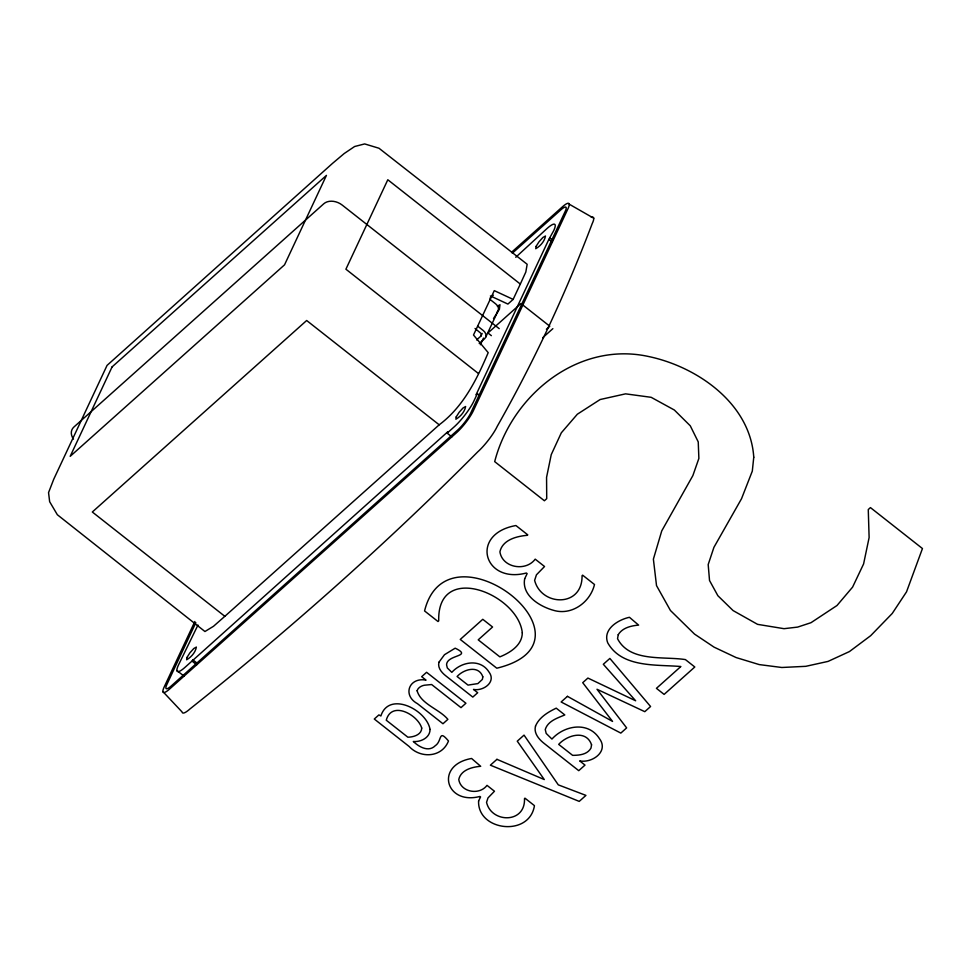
<?xml version="1.0" encoding="UTF-8"?>
<svg xmlns="http://www.w3.org/2000/svg" width="971" height="971" viewBox="0 0 971 971"><rect width="100%" height="100%" fill="white"/><g stroke="black" fill="none" stroke-linecap="round" stroke-linejoin="round"><path stroke-width="1.46" d="M520.322 284.066L525.821 272.026L527.168 264.27L378.993 148.247L364.671 143.926L354.621 146.512L344.22 153.515L332.507 163.395L107.053 365.399L53.733 479.237L48.55 492.613L49.655 501.716L57.338 514.727L204.942 631.514L213.499 626.295L224.835 616.318L439.195 424.813C463.301 406.8 476.725 379.661 488.195 352.643L473.496 335.007L494.288 290.632L513.137 299.396L520.322 284.066L387.805 179.756L345.907 269.198L478.424 373.507M194.868 621.476L164.184 686.995A19.42 3.945 -51.8 0 0 169.719 688.937L456.661 432.581A19.42 3.945 -51.8 0 0 473.314 410.806L567.938 208.801A19.42 3.945 -51.8 0 0 562.403 206.847L511.559 252.266M195.826 622.678L166.963 684.288A15.293 3.095 -51.8 0 0 171.369 685.842L457.62 430.092A15.293 3.095 -51.8 0 0 470.862 412.772L565.146 211.496A15.293 3.095 -51.8 0 0 560.74 209.954L512.287 253.249M197.963 625.033L178.433 665.099A22.891 4.637 -51.8 0 0 184.951 667.393L447.801 431.755L447.146 433.151L451.843 436.841M476.591 339.959L480.912 336.1L482.162 333.441M480.366 344.766L483.497 338.078M485.852 336.888L498.317 310.271M515.747 257.279L547.159 228.391A22.891 4.637 -51.8 0 1 553.688 230.685L548.846 239.4L476.045 394.809L477.356 393.643L479.698 395.488M477.356 393.643L473.812 401.193A22.891 4.637 -51.8 0 1 454.197 426.839L447.146 433.151M493.486 318.573L499.397 309.251L499.968 304.736L497.395 306.193M480.912 336.1L481.24 333.623L475.037 328.465M489.942 298.206L493.329 295.184M513.137 299.396L507.906 304.069L490.404 295.937M479.225 343.516L484.687 338.648A7.27 5.365 25.1 0 0 483.242 330.528L477.659 326.135M546.394 329.242L549.78 326.22L520.942 303.51L487.952 332.98L491.362 335.663M542.716 337.714L552.875 328.647M569.224 204.189L593.718 218.208M550.144 238.235L552.499 240.08M548.846 239.4L552.365 242.18M490.124 299.505L495.72 303.911A7.27 5.365 25.1 0 1 497.164 312.019M499.203 328.647L342.193 205.063A13.728 10.135 25.1 0 0 323.792 203.752L73.893 427.034A13.728 10.135 25.1 0 0 73.468 439.086M439.195 424.813L306.666 320.503L92.318 512.008L224.835 616.318M192.671 659.697L197.368 663.387M192.015 661.093L196.712 664.783M176.904 670.524L183.956 676.071M162.885 691.595L182.075 711.961A22.891 4.637 -51.8 0 0 190.11 708.83A5474.583 4042.734 25.1 0 0 477.659 451.928A22.891 4.637 -51.8 0 0 497.273 426.281A3059.839 1967.768 48.2 0 0 592.201 223.633A22.891 4.637 -51.8 0 0 591.339 217.37M417.105 690.745C420.929 704.266 439.39 709.085 447.874 719.353L442.97 723.747L417.445 703.659C402.115 695.333 409.07 676.981 426.038 680.125L421.669 676.69L426.585 672.296L465.91 703.247L460.994 707.641L431.634 684.531L424.4 685.223A14.674 10.827 25.1 0 0 417.821 689.179L417.105 690.745M421.717 728.08C421.632 734.804 413.391 737.135 407.844 737.195L386.264 720.215C391.592 700.297 417.882 714.753 421.717 728.08M478.594 801.039C477.368 830.958 529.486 837.33 534.451 805.651L524.959 798.174L524.486 798.587C525.578 823.833 491.35 823.214 486.544 802.325L488 797.895L494.47 791.244L487.005 785.357C479.492 795.528 460.764 792.36 458.773 779.519C460.824 769.906 472.137 767.005 480.681 766.301L471.59 758.472C434.401 765.014 445.689 805.457 479.929 796.451L480.56 796.948L478.594 801.039M524.68 578.752C521.476 595.429 539.658 606.426 553.397 610.286C571.64 615.893 590.283 602.299 594.495 584.506L582.636 575.172L582.054 575.694C582.612 607.64 541.333 606.474 534.62 580.367L536.441 574.82L544.537 566.506L535.203 559.15C525.809 571.858 502.408 567.901 499.907 551.856C502.468 539.84 516.621 536.21 527.289 535.324L527.787 534.875L515.929 525.542C469.442 533.734 483.558 584.275 526.343 573.011L527.132 573.643L524.68 578.752M430.044 729.439C430.08 737.79 420.661 742.184 413.306 741.492C418.974 746.881 428.575 752.537 435.324 745.655C442.327 741.031 438.176 728.59 448.481 740.994C441.963 757.744 420.467 758.715 409.131 746.468L374.284 719.026L378.908 714.899L380.875 715.979C388.946 690.575 426.742 709.813 430.044 729.439M753.763 457.22L752.307 471.117L741.528 498.718L713.916 547.353L708.187 564.552L709.534 580.524L717.872 595.721L733.093 610.577L757.574 624.353L784.022 628.686L797.628 627.096L810.979 622.702L836.99 605.516L852.587 587.127L863.595 563.945L869.118 537.558L868.268 509.544L870.441 507.602L922.45 548.542L906.526 591.849L892.24 613.466L870.671 635.689L849.443 651.565L828.081 661.397L805.796 666.324L781.813 667.49L759.225 664.589L736.127 657.561L714.061 647.147L694.532 634.099L670.451 610.504L656.517 585.61L653.386 559.15L661.749 530.882L692.869 475.596L698.877 458.421L698.234 441.89L690.284 425.82L674.347 410.017L651.153 397.309L625.579 393.85L600.139 399.53L577.344 414.216L561.323 432.799L551.249 454.622L546.564 477.356L546.722 498.669L544.391 500.757L494.688 461.626C511.802 395.258 577.854 341.064 648.434 356.478C697.251 366.674 750.28 403.535 753.763 457.22M186.93 657.513L186.65 659.77C191.214 657.149 195.511 652.354 196.36 647.074L193.787 648.531L189.891 652.852L186.93 657.513M456.176 416.96L455.897 419.217C460.448 416.595 464.757 411.801 465.607 406.521L463.033 407.978L459.137 412.299L456.176 416.96M536.041 246.452L535.761 248.71C540.325 246.088 544.622 241.294 545.471 236.014L542.91 237.47L539.002 241.803L536.041 246.452M438.965 662.198C437.411 667.842 441.793 672.721 445.907 675.913L472.804 697.093L477.683 692.724L473.496 689.422C483.242 691.413 496.63 682.006 488.935 671.932C480.293 658.314 461.456 661.579 451.818 672.357L447.315 667.939L446.587 664.904C446.611 654.284 473.46 656.942 455.181 648.179L444.475 654.721L438.965 662.198M535.519 726.09C533.528 733.299 539.123 739.526 544.391 743.616L578.752 770.671L585.003 765.087L579.651 760.876C592.092 763.412 609.205 751.396 599.374 738.53C588.317 721.113 564.26 725.288 551.941 739.065L546.188 733.421L545.253 729.549C547.826 720.968 557.5 718.03 564.819 714.935L556.225 708.162C548.008 712.119 539.172 717.326 535.519 726.09M522.301 632.849C522.167 645.254 510.091 652.73 499.859 656.869L478.218 639.84L492.564 627.011L482.781 619.304L460.254 639.44L496.8 668.206C607.154 641.382 447.352 518.077 424.57 610.941L438.006 621.513L438.722 620.882C437.023 561.129 518.296 594.07 522.301 632.849M618.224 634.706L617.544 638.724C629.827 662.331 663.254 656.141 685.405 659.588L694.799 666.992L664.115 694.399L656.432 688.342L680.865 666.519C656.226 664.407 621.986 668.024 607.712 642.802C602.469 629.172 618.236 619.716 629.439 617.289L638.615 625.118C631.065 625.749 622.399 627.788 618.224 634.706M482.83 676.836L482.381 679.409L477.866 683.596L468.01 685.101L457.098 676.508C463.701 669.213 478.691 664.771 482.83 676.836M591.557 744.793L590.999 748.071C587.358 754.613 579.311 755.317 572.623 755.353L558.689 744.381C567.125 735.047 586.278 729.379 591.557 744.793M112.09 366.892L70.191 456.334L284.539 264.828L326.438 175.387L112.09 366.892M496.934 759.334L490.379 765.184L579.226 801.391L585.938 795.395L558.301 784.859L524.037 735.12L517.264 741.176L544.282 779.555L496.934 759.334M567.44 696.341L561.129 701.984L620.821 733.093L626.635 727.898L597.007 689.264L644.793 711.67L650.57 706.512L609.873 658.435L603.319 664.273L635.653 700.783L587.904 678.061L582.721 682.686L612.555 721.417L567.44 696.341"/></g></svg>
